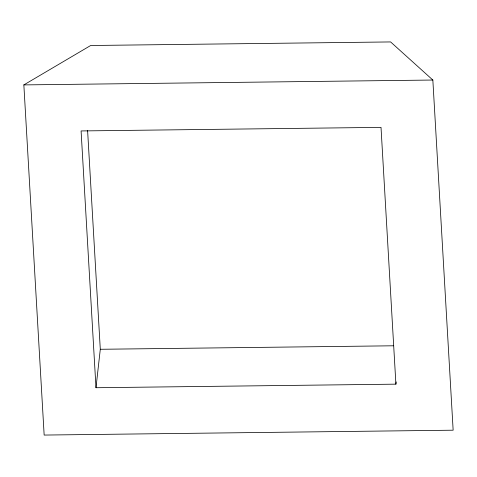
<?xml version="1.0" encoding="UTF-8"?>
<svg xmlns="http://www.w3.org/2000/svg" width="477" height="477" viewBox="0 0 477 477"><rect width="100%" height="100%" fill="white"/><g stroke="black" fill="none" stroke-linecap="round" stroke-linejoin="round"><path stroke-width="0.72" d="M396.16 381.94L395.91 384.158L95.984 387.729L100.295 349.283L87.595 130.346M23.85 84.906L90.672 45.506L390.603 41.934L432.842 80.035L453.15 430.194L44.158 435.066L23.85 84.906L432.842 80.035M100.295 349.283L393.525 345.789M395.91 384.158L381.016 127.371L81.09 130.942L95.984 387.729"/></g></svg>
